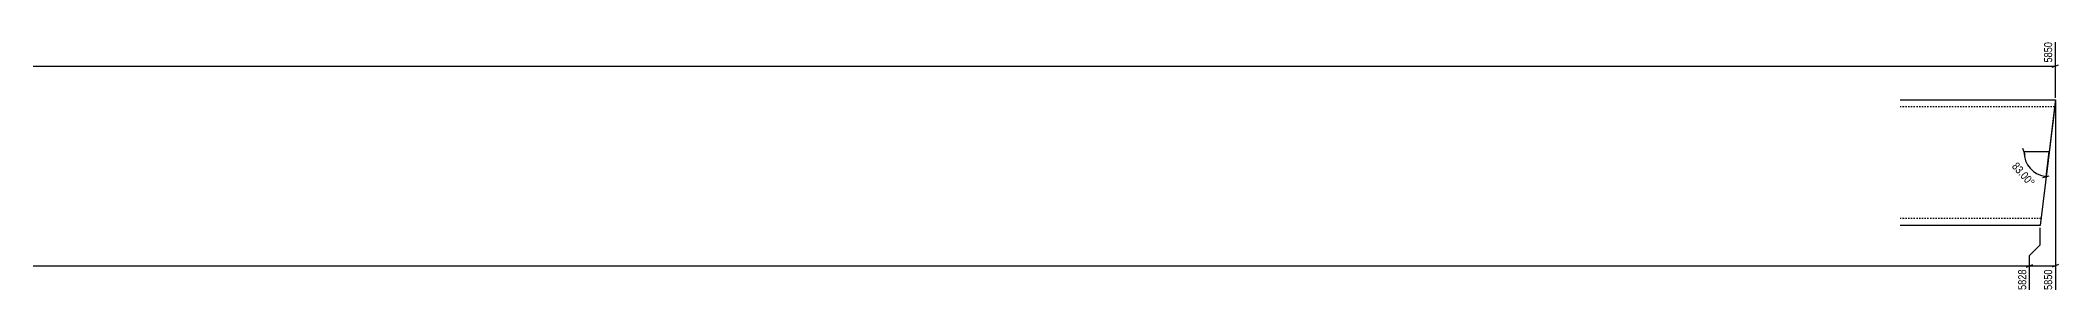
# Model space of a CAD drawing. Header units: millimetres. Extents: x 9 to 17840, y 7 to 366.
# Drawn here: x 14951 to 17840, y 7 to 366 of the extents above; entities that cross this region are included whole.
import ezdxf

# ---------------------------------------------------------------- set-up
doc = ezdxf.new("R2010")
doc.units = ezdxf.units.MM
doc.linetypes.add('DXK_LINE_DOT2', pattern=[3.9198, 1.9599, -1.9599])
doc.layers.add('MÅLSÆTNING', color=7, linetype='Continuous')
doc.layers.add('STÅL', color=7, linetype='Continuous')
doc.styles.add('Arial Narrow', font='ARIALN.TTF', dxfattribs={"height": 0.2})

msp = doc.modelspace()

# ---------------------------------------------------------------- linework, layer by layer
at = {"layer": 'MÅLSÆTNING', "color": 7, "linetype": 'Continuous'}
for p, q in [((17835.1, 284), (17835.1, 363.5)), ((14485.4, 329.2), (17835.1, 329.2)), ((17830.6, 327.4), (17839.6, 331)), ((17834.8, 278.1), (17821.6, 171)), ((17835.1, 278), (17835.1, 9)), ((17791.8, 202.3), (17788.2, 211.3)), ((17790, 206.8), (17826, 206.8)), ((17821.6, 171), (17826, 206.8)), ((17816.9, 169.8), (17826.3, 172.3)), ((17813, 73.4), (17813, 98)), ((17813, 73.4), (17813, 98)), ((17798, 58.4), (17813, 73.4)), ((17798, 58.4), (17813, 73.4)), ((17798, 9), (17798, 58.4)), ((17798, 9), (17798, 58.4)), ((14692.4, 43.4), (17798, 43.4)), ((17793.5, 41.6), (17802.5, 45.2)), ((17798, 43.4), (17835.1, 43.4)), ((17839.6, 45.2), (17830.6, 41.6))]:
    msp.add_line(p, q, dxfattribs=at)
msp.add_arc((17826, 206.8), 36, 180, 263, dxfattribs=at)
at = {"layer": 'STÅL', "color": 2, "linetype": 'Continuous'}
for p, q in [((17613, 281), (17835.1, 281)), ((17835.1, 281), (17832.1, 256)), ((17832.1, 256), (17813, 101)), ((17813, 101), (17613, 101))]:
    msp.add_line(p, q, dxfattribs=at)
at = {"layer": 'STÅL', "color": 7, "linetype": 'DXK_LINE_DOT2'}
for p, q in [((17833.9, 271), (17613, 271)), ((17834.9, 279.1), (17832.1, 256)), ((17814.3, 111), (17613, 111))]:
    msp.add_line(p, q, dxfattribs=at)

# ---------------------------------------------------------------- next in the draw order: wipeouts: each hides what was drawn before it
at = {"color": 0, "linetype": 'Continuous'}
for points in [[(17832.7, 365.9), (17815.9, 365.9), (17815.9, 331.9), (17832.7, 331.9)], [(17832.7, 40.6), (17815.9, 40.6), (17815.9, 6.6), (17832.7, 6.6)]]:
    msp.add_wipeout(points, dxfattribs=at).dxf.layer = 'MÅLSÆTNING'
at = {"color": 0}
msp.add_wipeout([(17797.8, 152.4), (17810.4, 163.5), (17781.2, 196.6), (17768.6, 185.4)], dxfattribs=at).dxf.layer = 'MÅLSÆTNING'

# ---------------------------------------------------------------- next in the draw order: linework, layer by layer
at = {"layer": 'MÅLSÆTNING', "color": 7, "linetype": 'Continuous'}
msp.add_line((17793.5, 41.6), (17802.5, 45.2), dxfattribs=at)

# ---------------------------------------------------------------- next in the draw order: texts
at = {"layer": 'MÅLSÆTNING', "color": 3, "linetype": 'Continuous', "style": 'Arial Narrow'}
for p in [(17830.3, 334.3), (17830.3, 9)]:
    msp.add_text('5850', height=11.45, rotation=90.0002, dxfattribs=at).set_placement(p)
at = {"layer": 'MÅLSÆTNING', "color": 3, "style": 'Arial Narrow'}
msp.add_text('83.00°', height=11.45, rotation=-48.5009, dxfattribs=at).set_placement((17772, 185.2))

# ---------------------------------------------------------------- next in the draw order: wipeouts: each hides what was drawn before it
at = {"color": 0, "linetype": 'Continuous'}
msp.add_wipeout([(17795.6, 40.6), (17778.8, 40.6), (17778.8, 6.6), (17795.6, 6.6)], dxfattribs=at).dxf.layer = 'MÅLSÆTNING'

# ---------------------------------------------------------------- next in the draw order: texts
at = {"layer": 'MÅLSÆTNING', "color": 3, "linetype": 'Continuous', "style": 'Arial Narrow'}
msp.add_text('5828', height=11.45, rotation=90.0002, dxfattribs=at).set_placement((17793.2, 9))

doc.saveas('drawing.dxf')
